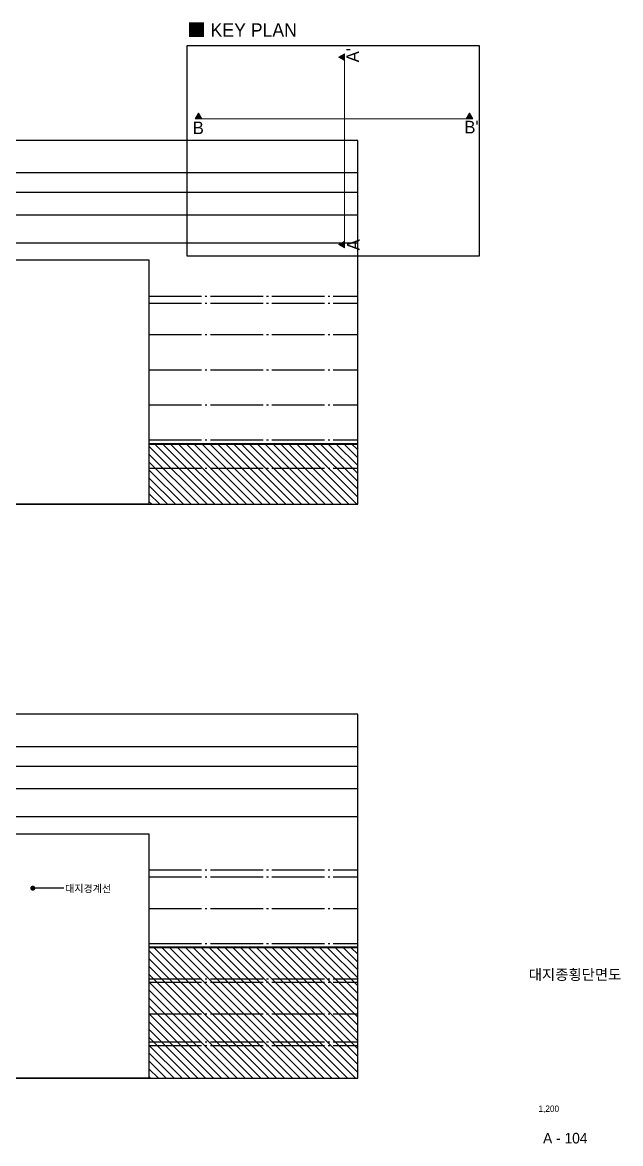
# Model space of a CAD drawing. Header units: millimetres. Extents: x -45195018 to -44730090, y -28699771 to -28380336.
# Drawn here: x -44900449 to -44730090, y -28699771 to -28380336 of the extents above; entities that cross this region are included whole.
import ezdxf
from ezdxf.enums import TextEntityAlignment as Align

# ---------------------------------------------------------------- set-up
doc = ezdxf.new("R2010")
doc.units = ezdxf.units.MM
doc.linetypes.add('CEN', pattern=[35, 30, -2, 1, -2])
for name, color, linetype in [('$ZCDB_AUDIT_GENERATED_600D14', 7, 'Continuous'), ('$ZCDB_AUDIT_GENERATED_600D15', 7, 'Continuous'), ('4A.TEC CEN', 1, 'CEN'), ('4A.TEC FORM-TEXT', 3, 'Continuous'), ('4A.TEC KEY', 4, 'Continuous'), ('4A.TEC LAND', 53, 'Continuous'), ('4A.TEC TEXT 2', 3, 'Continuous'), ('main-sec$0$㈜SE&C 해치 1', 250, 'Continuous'), ('TEXT', 3, 'Continuous'), ('㈜SE&C DIM', 7, 'Continuous')]:
    doc.layers.add(name, color=color, linetype=linetype)
doc.layers.add('DEFPOINT', color=135, linetype='Continuous', plot=False)
doc.styles.add('KSHP', font='')
doc.styles.add('나눔고딕', font='')
doc.styles.add('돋움', font='')
doc.styles.get('KSHP').set_extended_font_data('Gulim')
doc.styles.get('나눔고딕').set_extended_font_data('Dotum')
doc.styles.get('돋움').set_extended_font_data('Dotum')
pattern_1 = [(315, (-37729919.7, -18555105.7), (1122.53202, 1122.53202), [])]

# ---------------------------------------------------------------- blocks, each defined once
blk = doc.blocks.new('zw$2EC8')
at = {"layer": 'DEFPOINT'}
for points in [[(407600, -53100), (17638, -53100), (17638, -156750), (407600, -156750)], [(40553, -156750), (407600, -156750), (407600, -62374), (40553, -62374)], [(46153, -156750), (407600, -156750), (407600, -67974), (46153, -67974)], [(52553, -156750), (407600, -156750), (407600, -74374), (52553, -74374)], [(60553, -156750), (407600, -156750), (407600, -82374), (60553, -82374)]]:
    blk.add_lwpolyline(points, close=True, dxfattribs=at)

msp = doc.modelspace()

# ---------------------------------------------------------------- hatches: boundary and pattern name
at = {"layer": '4A.TEC KEY', "lineweight": 0, "ltscale": 15}
h = msp.add_hatch(color=1, dxfattribs=at)
h.dxf.hatch_style = 1
edge = h.paths.add_edge_path()
edge.add_line((-44808726.18, -28389286.22), (-44810388.94, -28390246.22))
edge.add_line((-44810388.94, -28390246.22), (-44808726.18, -28391206.22))
edge.add_line((-44808726.18, -28391206.22), (-44808726.18, -28390686.22))
h = msp.add_hatch(color=1, dxfattribs=at)
h.dxf.hatch_style = 1
edge = h.paths.add_edge_path()
edge.add_line((-44849323.66, -28407846.96), (-44850283.66, -28406184.19))
edge.add_line((-44850283.66, -28406184.19), (-44851243.66, -28407846.96))
edge.add_line((-44851243.66, -28407846.96), (-44850723.66, -28407846.96))
h = msp.add_hatch(color=1, dxfattribs=at)
h.dxf.hatch_style = 1
edge = h.paths.add_edge_path()
edge.add_line((-44772160.2, -28407846.96), (-44773120.2, -28406184.19))
edge.add_line((-44773120.2, -28406184.19), (-44774080.2, -28407846.96))
edge.add_line((-44774080.2, -28407846.96), (-44773560.2, -28407846.96))
h = msp.add_hatch(color=1, dxfattribs=at)
h.dxf.hatch_style = 1
edge = h.paths.add_edge_path()
edge.add_line((-44808726.18, -28442655.85), (-44810388.94, -28443615.85))
edge.add_line((-44810388.94, -28443615.85), (-44808726.18, -28444575.85))
edge.add_line((-44808726.18, -28444575.85), (-44808726.18, -28444055.85))
at = {"layer": 'main-sec$0$㈜SE&C 해치 1'}
h = msp.add_hatch(dxfattribs=at)
h.set_pattern_fill('ANSI31', color=251, scale=500, angle=270, style=0)
h.set_pattern_definition(pattern_1)
h.paths.add_polyline_path([(-44864400.38, -28500495.96), (-44804965.89, -28500495.96), (-44804965.89, -28517597.41), (-44864400.38, -28517597.41)])
h = msp.add_hatch(dxfattribs=at)
h.set_pattern_fill('ANSI31', color=251, scale=500, angle=270, style=0)
h.set_pattern_definition(pattern_1)
h.paths.add_polyline_path([(-44864400.38, -28681097.41), (-44804965.89, -28681097.41), (-44804965.89, -28643995.96), (-44864400.38, -28643995.96)])

# ---------------------------------------------------------------- linework, layer by layer
at = {"layer": '$ZCDB_AUDIT_GENERATED_600D15', "color": 1, "const_width": 711.62}
msp.add_lwpolyline([(-44897505.85, -28626643.7, -1), (-44897505.85, -28627355.32, -1)], format="xyb", close=True, dxfattribs=at)
at = {"layer": '$ZCDB_AUDIT_GENERATED_600D15', "color": 1}
msp.add_lwpolyline([(-44888648.6, -28626999.51), (-44897505.85, -28626999.51)], dxfattribs=at)
msp.add_lwpolyline([(-44853647.05, -28446838.67), (-44770269.57, -28446838.67), (-44770269.57, -28387010.22), (-44853647.05, -28387010.22)], close=True)
at = {"layer": '4A.TEC CEN', "color": 8, "ltscale": 500}
for p, q in [((-44864400.38, -28458295.96), (-44804965.89, -28458295.96)), ((-44864400.38, -28460295.96), (-44804965.89, -28460295.96)), ((-44864400.38, -28469295.96), (-44804965.89, -28469295.96)), ((-44864400.38, -28479295.96), (-44804965.89, -28479295.96)), ((-44864400.38, -28489295.96), (-44804965.89, -28489295.96)), ((-44864400.38, -28499295.96), (-44804965.89, -28499295.96)), ((-44864400.38, -28507295.96), (-44804965.89, -28507295.96)), ((-44864400.38, -28621795.96), (-44804965.89, -28621795.96)), ((-44864400.38, -28623795.96), (-44804965.89, -28623795.96)), ((-44864400.38, -28632795.96), (-44804965.89, -28632795.96)), ((-44864400.38, -28642795.96), (-44804965.89, -28642795.96)), ((-44864400.38, -28652795.96), (-44804965.89, -28652795.96)), ((-44864400.38, -28653795.96), (-44804965.89, -28653795.96)), ((-44864400.38, -28662795.96), (-44804965.89, -28662795.96)), ((-44864400.38, -28670795.96), (-44804965.89, -28670795.96)), ((-44864400.38, -28671795.96), (-44804965.89, -28671795.96))]:
    msp.add_line(p, q, dxfattribs=at)
at = {"layer": '4A.TEC KEY', "color": 1, "lineweight": 0, "ltscale": 15, "elevation": 10353}
msp.add_lwpolyline([(-44808726.18, -28442655.85), (-44810388.94, -28443615.85), (-44808726.18, -28444575.85), (-44808726.18, -28389286.22), (-44810388.94, -28390246.22), (-44808726.18, -28391206.22)], dxfattribs=at)
msp.add_lwpolyline([(-44808726.18, -28442655.85), (-44810388.94, -28443615.85), (-44808726.18, -28444575.85), (-44808726.18, -28389286.22), (-44810388.94, -28390246.22), (-44808726.18, -28391206.22)], dxfattribs=at)
at = {"layer": '4A.TEC KEY', "color": 1, "lineweight": 0, "ltscale": 15}
msp.add_lwpolyline([(-44849323.66, -28407846.96), (-44850283.66, -28406184.19), (-44851243.66, -28407846.96), (-44772160.2, -28407846.96), (-44773120.2, -28406184.19), (-44774080.2, -28407846.96)], dxfattribs=at)
msp.add_lwpolyline([(-44849323.66, -28407846.96), (-44850283.66, -28406184.19), (-44851243.66, -28407846.96), (-44772160.2, -28407846.96), (-44773120.2, -28406184.19), (-44774080.2, -28407846.96)], dxfattribs=at)
at = {"layer": '4A.TEC LAND', "linetype": 'Continuous', "flags": 128}
for points in [[(-44864400.38, -28500295.96), (-44804965.89, -28500295.96)], [(-44864400.38, -28500395.96), (-44804965.89, -28500395.96)], [(-44864400.38, -28500495.96), (-44804965.89, -28500495.96)]]:
    msp.add_lwpolyline(points, dxfattribs=at)
at = {"layer": '4A.TEC LAND', "linetype": 'Continuous'}
for points in [[(-44804965.89, -28643795.96), (-44864400.38, -28643795.96)], [(-44804965.89, -28643895.96), (-44864400.38, -28643895.96)], [(-44804965.89, -28643995.96), (-44864400.38, -28643995.96)]]:
    msp.add_lwpolyline(points, dxfattribs=at)
at = {"layer": 'DEFPOINT'}
for points in [[(-45095765.26, -28448013.25), (-44864400.38, -28448013.25), (-44864400.38, -28517597.41), (-45095765.26, -28517597.41)], [(-45095765.26, -28611513.25), (-44864400.38, -28611513.25), (-44864400.38, -28681097.41), (-45095765.26, -28681097.41)]]:
    msp.add_lwpolyline(points, close=True, dxfattribs=at)

# ---------------------------------------------------------------- block references
at = {"layer": '㈜SE&C DIM'}
for p in [(-45212565.9, -28360847.41), (-45212565.9, -28524347.41)]:
    msp.add_blockref('zw$2EC8', p, dxfattribs=at)

# ---------------------------------------------------------------- texts
at = {"layer": '$ZCDB_AUDIT_GENERATED_600D14', "style": '돋움'}
msp.add_text('대지경계선', height=2083.333, dxfattribs=at).set_placement((-44888282.27, -28627134.86), align=Align.MIDDLE_LEFT)
at = {"layer": '4A.TEC FORM-TEXT', "style": '돋움'}
msp.add_text('A - 104', height=3000, dxfattribs=at).set_placement((-44745832.36, -28699728.23), align=Align.CENTER)
at = {"layer": '4A.TEC KEY', "color": 1, "lineweight": 0, "ltscale": 15, "style": 'KSHP'}
for s, p in [("A'", (-44804611.95, -28389668.19, 10353)), ('A', (-44804405.35, -28443694.37, 10353))]:
    msp.add_text(s, height=3600, rotation=90, dxfattribs=at).set_placement(p, align=Align.CENTER)
for s, p in [('B', (-44850362.17, -28412167.79)), ("B'", (-44772542.17, -28411961.18))]:
    msp.add_text(s, height=3600, dxfattribs=at).set_placement(p, align=Align.CENTER)
at = {"layer": '4A.TEC TEXT 2', "style": '나눔고딕'}
for s, height, p in [('대지종횡단면도', 3000, (-44743061.71, -28653125.47)), ('1,200', 1800, (-44750536.18, -28690728.38))]:
    msp.add_text(s, height=height, dxfattribs=at).set_placement(p, align=Align.CENTER)
at = {"layer": 'TEXT', "style": '돋움'}
msp.add_text('■ KEY PLAN', height=3840, dxfattribs=at).set_placement((-44853486.36, -28384421.56))

doc.saveas('drawing.dxf')
